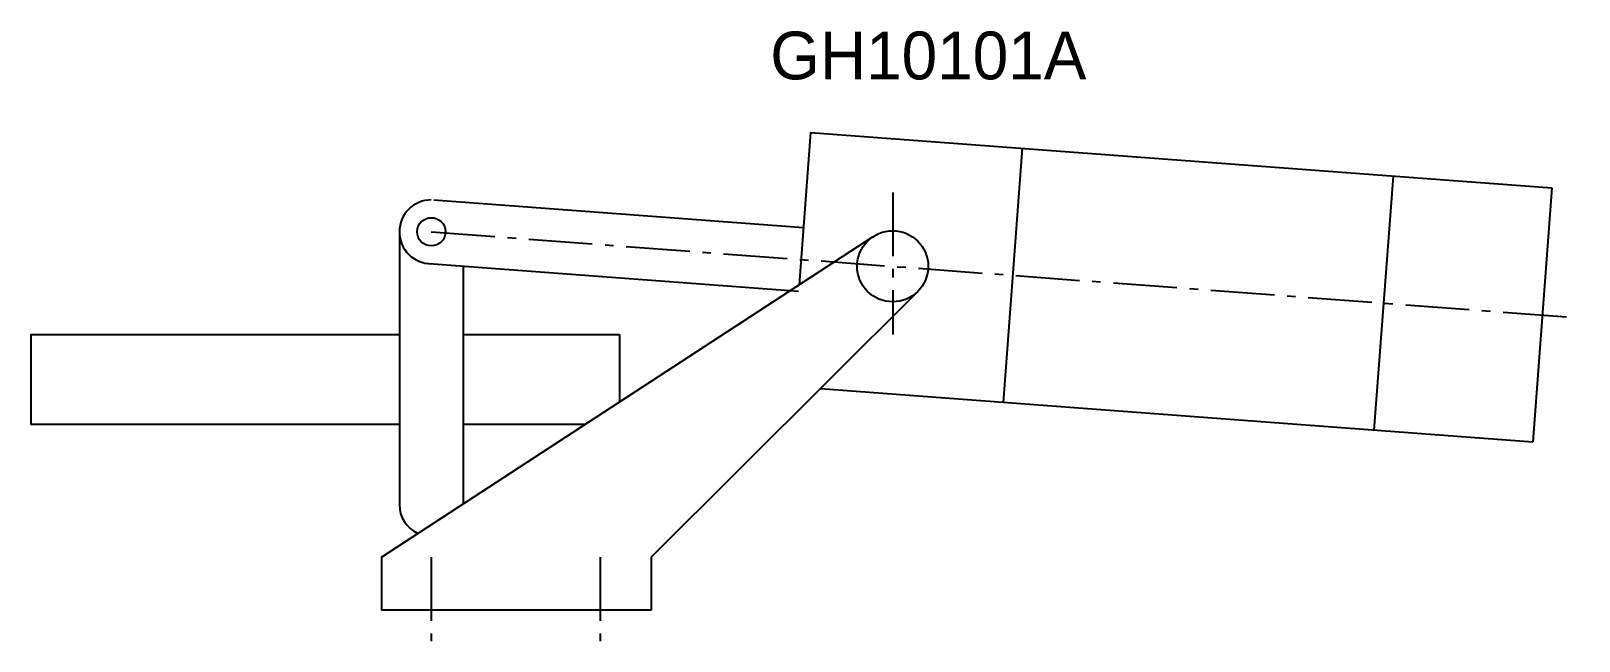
# Model space of a CAD drawing. Extents: x 86 to 231, y 114 to 172.
import ezdxf

# ---------------------------------------------------------------- set-up
doc = ezdxf.new("R2010")
doc.units = 0
doc.header["$MEASUREMENT"] = 0
doc.linetypes.add('SCENTER', pattern=[9.2, 6, -1.2, 0.8, -1.2])
for name, color, linetype in [('CON', 2, 'CONTINUOUS'), ('SCEN', 1, 'SCENTER'), ('UTI', 7, 'CONTINUOUS')]:
    doc.layers.add(name, color=color, linetype=linetype)

msp = doc.modelspace()

# ---------------------------------------------------------------- linework, layer by layer
at = {"layer": 'CON'}
for p, q in [((158.97, 162.23), (157.89, 147.86)), ((158.97, 162.23), (228.77, 157)), ((178.91, 160.74), (177.12, 136.8)), ((213.82, 158.12), (212.02, 134.19)), ((228.77, 157), (226.98, 133.07)), ((123.5, 155.87), (158.3, 153.26)), ((118.57, 122.21), (164.88, 152.42)), ((120.27, 152.87), (120.27, 127.17)), ((123.05, 149.88), (157.85, 147.27)), ((126.28, 149.64), (126.28, 127.17)), ((143.97, 122.21), (169.08, 147.25)), ((85.57, 143.18), (85.57, 134.71)), ((85.57, 143.18), (120.27, 143.18)), ((126.28, 143.18), (141, 143.18)), ((141, 143.18), (141, 136.84)), ((159.9, 138.1), (226.98, 133.07)), ((120.27, 134.71), (85.57, 134.71)), ((137.73, 134.71), (126.28, 134.71)), ((118.57, 122.21), (118.57, 117.21)), ((143.97, 122.21), (143.97, 117.21)), ((143.97, 117.21), (118.57, 117.21))]:
    msp.add_line(p, q, dxfattribs=at)
for centre, radius in [((123.27, 152.87), 1.33), ((166.71, 149.62), 3.35)]:
    msp.add_circle(centre, radius, dxfattribs=at)
for centre, start, end in [((123.27, 152.87), 90, 270), ((123.27, 127.17), 180, 244.916)]:
    msp.add_arc(centre, 3.01, start, end, dxfattribs=at)
at = {"layer": 'SCEN'}
for p, q in [((166.71, 156.57), (166.71, 143.19)), ((123.27, 152.87), (231.34, 144.77)), ((123.27, 122.21), (123.27, 114.31)), ((139.17, 122.21), (139.17, 114.31))]:
    msp.add_line(p, q, dxfattribs=at)

# ---------------------------------------------------------------- texts
at = {"layer": 'UTI'}
msp.add_text('GH10101A', height=4.5, dxfattribs=at).set_placement((155.18, 167.23))

doc.saveas('drawing.dxf')
